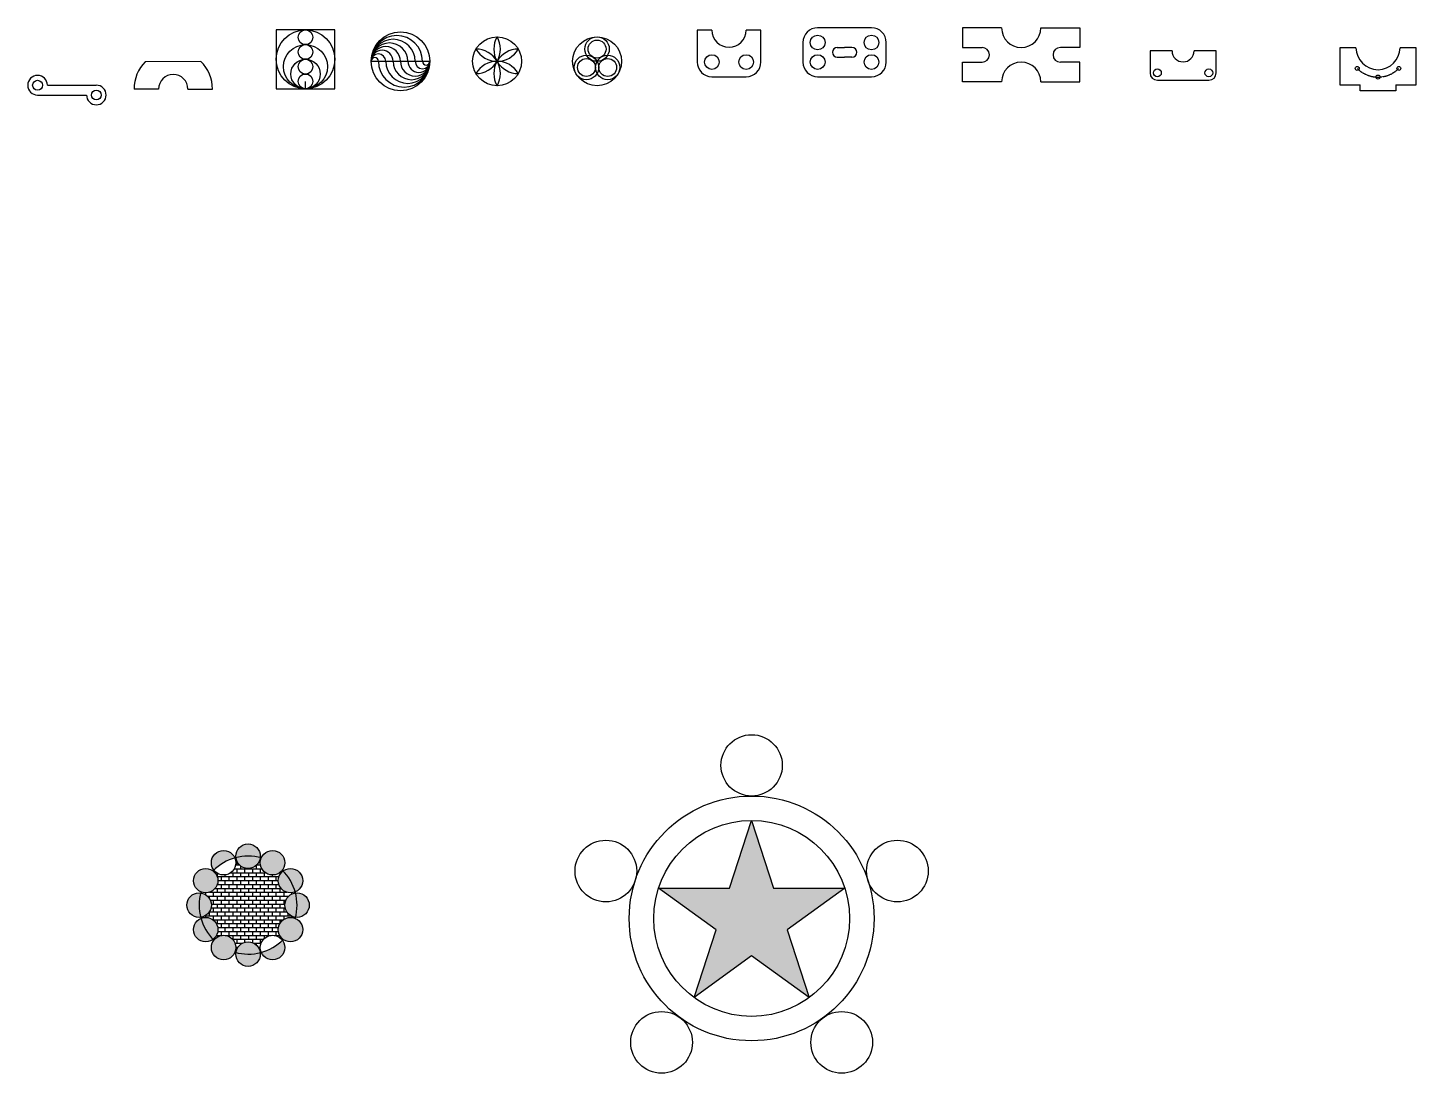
# Model space of a CAD drawing. Header units: inches. Extents: x 90 to 18020, y 90 to 97676.
# Drawn here: x 8949 to 11785, y 91513 to 93648 of the extents above; entities that cross this region are included whole.
import ezdxf

# ---------------------------------------------------------------- set-up
doc = ezdxf.new("R2010")
doc.units = ezdxf.units.IN
doc.header["$MEASUREMENT"] = 0
doc.linetypes.add('CENTER', pattern=[2, 1.25, -0.25, 0.25, -0.25])
doc.layers.add('Cl', color=6, linetype='CENTER')
doc.layers.add('Line1', color=7, linetype='Continuous', lineweight=30)

msp = doc.modelspace()

# ---------------------------------------------------------------- hatches: boundary and pattern name
at = {"linetype": 'Continuous', "true_color": 0x000000}
h = msp.add_hatch(dxfattribs=at)
h.set_pattern_fill('AR-CONC', color=18)
h.set_pattern_definition([(50, (7616.502, 93897.9854), (7.172602, -0.627521), [0.75, -8.25]), (355, (7616.502, 93897.9854), (-1.387513, 7.521921), [0.6, -6.6]), (100.45144, (7617.1, 93897.933), (5.785088, 6.8944), [0.637402, -7.011421]), (46.1842, (7616.502, 93899.985), (10.672413, -1.655193), [1.125, -12.375]), (96.63564, (7617.391, 93899.847), (9.34662, 9.741186), [0.956103, -10.517138]), (351.18416, (7616.502, 93899.985), (9.34662, 9.741186), [0.9, -9.9]), (21, (7617.502, 93899.4854), (5.9690705, -4.026189), [0.75, -8.25]), (326, (7617.502, 93899.4854), (2.433153, 7.2515), [0.6, -6.6]), (71.45144, (7617.9995, 93899.15), (8.402224, 3.225312), [0.637402, -7.011421]), (37.5, (7616.502, 93897.9854), (0.1215986, 3.3289385), [0, -6.52, 0, -6.7, 0, -6.625]), (7.5, (7616.502, 93897.9854), (2.6306954, 3.944117), [0, -3.82, 0, -6.37, 0, -2.525]), (327.5, (7614.272, 93897.9854), (5.3382244, -0.2255487), [0, -2.5, 0, -7.8, 0, -10.35]), (317.5, (7613.272, 93897.9854), (5.8318617, 1.00105), [0, -3.25, 0, -5.18, 0, -7.35])])
h.paths.add_polyline_path([(10617.8, 91890.5), (10472.5, 91890.5), (10427.6, 92028.7), (10382.7, 91890.5), (10237.3, 91890.5), (10354.9, 91805.1), (10310, 91666.9), (10427.6, 91752.3), (10545.1, 91666.9), (10500.2, 91805.1)])
h = msp.add_hatch(color=18, dxfattribs=at)
h.dxf.hatch_style = 1
h.paths.add_polyline_path([(9302.5, 91880.6, 0.451416), (9274.3, 91855.8, 0.451416), (9302.5, 91831, -0.125988)])
h.paths.add_polyline_path([(9372.4, 91952.1, 0.81835), (9324.3, 91942.4, 0.16367), (9329.4, 91927.3, -0.125988)])
h.paths.add_polyline_path([(9374.3, 91955.8, 0.031342), (9374.5, 91952.6, -0.125988), (9424.1, 91952.6, 0.031342), (9424.3, 91955.8, 1)])
h.paths.add_polyline_path([(9470.8, 91925.7, -0.125988), (9495.6, 91882.7, 0.301826), (9510.9, 91905.8, 0.61991)])
h.paths.add_polyline_path([(9524.3, 91855.8, 0.451416), (9496.2, 91880.6, -0.125988), (9496.2, 91831, 0.451416)])
h.paths.add_polyline_path([(9474.3, 91769.2, 0.16367), (9469.2, 91784.3, -0.125988), (9426.3, 91759.5, 0.81835)])
h.paths.add_polyline_path([(9424.3, 91755.8, 0.031342), (9424.1, 91758.9, -0.125988), (9374.5, 91758.9, 0.031342), (9374.3, 91755.8, 1)])
h.paths.add_polyline_path([(9303, 91828.8, 0.301826), (9287.7, 91805.8, 0.61991), (9327.8, 91785.9, -0.125988)])
h = msp.add_hatch(color=18, dxfattribs=at)
h.dxf.hatch_style = 1
h.paths.add_polyline_path([(9287.7, 91905.8, 1), (9337.7, 91905.8, 1)])
h.paths.add_polyline_path([(9474.3, 91942.4, 1), (9424.3, 91942.4, 1)])
h.paths.add_polyline_path([(9510.9, 91805.8, 1), (9460.9, 91805.8, 1)])
h.paths.add_polyline_path([(9374.3, 91769.2, 1), (9324.3, 91769.2, 1)])
at = {"linetype": 'Continuous', "true_color": 0xffffff}
h = msp.add_hatch(color=7, dxfattribs=at)
h.dxf.hatch_style = 1
h.paths.add_polyline_path([(9324.3, 91942.4, 0.16367), (9329.4, 91927.3, -0.125988), (9372.4, 91952.1, 0.81835)])
h.paths.add_polyline_path([(9424.1, 91952.6, 0.125988), (9374.5, 91952.6, 0.881917)])
h.paths.add_polyline_path([(9495.6, 91882.7, 0.125988), (9470.8, 91925.7, 0.234636), (9460.9, 91905.8, 0.536303)])
h.paths.add_polyline_path([(9496.2, 91831, 0.125988), (9496.2, 91880.6, 0.377964), (9474.3, 91855.8, 0.377964)])
h.paths.add_polyline_path([(9474.3, 91769.2, 0.16367), (9469.2, 91784.3, -0.125988), (9426.3, 91759.5, 0.81835)])
h.paths.add_polyline_path([(9424.1, 91758.9, 0.881917), (9374.5, 91758.9, 0.125988)])
h.paths.add_polyline_path([(9303, 91828.8, 0.125988), (9327.8, 91785.9, 0.234636), (9337.7, 91805.8, 0.536303)])
h.paths.add_polyline_path([(9324.3, 91855.8, 0.377964), (9302.5, 91880.6, 0.125988), (9302.5, 91831, 0.377964)])
at = {"linetype": 'Continuous', "true_color": 0x000000}
h = msp.add_hatch(dxfattribs=at)
h.set_pattern_fill('AR-B816', color=18)
h.set_pattern_definition([(0, (-2423.176, 93897.985), (0, 8), []), (90, (-2423.176, 93897.985), (-8, 8), [8, -8])])
h.paths.add_polyline_path([(9474.3, 91855.8, -0.377964), (9496.2, 91880.6, 0.005572), (9495.6, 91882.7, -0.536303), (9460.9, 91905.8, -0.234636), (9470.8, 91925.7, 0.005572), (9469.2, 91927.3, -0.7187), (9424.3, 91942.4, -0.099898), (9426.3, 91952.1, 0.005572), (9424.1, 91952.6, -0.881917), (9374.5, 91952.6, 0.005572), (9372.4, 91952.1, -0.099898), (9374.3, 91942.4, -0.7187), (9329.4, 91927.3, 0.005572), (9327.8, 91925.7, -0.234636), (9337.7, 91905.8, -0.536303), (9303, 91882.7, 0.005572), (9302.5, 91880.6, -0.377964), (9324.3, 91855.8, -0.377964), (9302.5, 91831, 0.005572), (9303, 91828.8, -0.536303), (9337.7, 91805.8, -0.234636), (9327.8, 91785.9, 0.005572), (9329.4, 91784.3, -0.7187), (9374.3, 91769.2, -0.099898), (9372.4, 91759.5, 0.005572), (9374.5, 91758.9, -0.881917), (9424.1, 91758.9, 0.005572), (9426.3, 91759.5, -0.099898), (9424.3, 91769.2, -0.7187), (9469.2, 91784.3, 0.005572), (9470.8, 91785.9, -0.234636), (9460.9, 91805.8, -0.536303), (9495.6, 91828.8, 0.005572), (9496.2, 91831, -0.377964)])

# ---------------------------------------------------------------- linework, layer by layer
at = {"linetype": 'Continuous'}
for p, q in [((10382.7, 91890.5), (10427.6, 92028.7)), ((10427.6, 92028.7), (10472.5, 91890.5)), ((10237.3, 91890.5), (10382.7, 91890.5)), ((10354.9, 91805.1), (10237.3, 91890.5)), ((10472.5, 91890.5), (10617.8, 91890.5)), ((10617.8, 91890.5), (10500.2, 91805.1)), ((10310, 91666.9), (10354.9, 91805.1)), ((10500.2, 91805.1), (10545.1, 91666.9)), ((10427.6, 91752.3), (10310, 91666.9)), ((10545.1, 91666.9), (10427.6, 91752.3))]:
    msp.add_line(p, q, dxfattribs=at)
for centre, radius in [((10427.6, 92141.3), 62.6), ((10427.6, 91828.7), 250), ((10427.6, 91828.7), 200), ((9399.3, 91955.8), 25), ((10129.9, 91925.4), 63), ((10725.2, 91925.4), 63), ((9349.3, 91942.4), 25), ((9449.3, 91942.4), 25), ((9312.7, 91905.8), 25), ((9485.9, 91905.8), 25), ((9299.3, 91855.8), 25), ((9499.3, 91855.8), 25), ((9312.7, 91805.8), 25), ((9485.9, 91805.8), 25), ((9349.3, 91769.2), 25), ((9399.3, 91755.8), 25), ((9449.3, 91769.2), 25), ((10243.6, 91575.5), 63), ((10611.5, 91575.5), 63)]:
    msp.add_circle(centre, radius, dxfattribs=at)
for start, end in [(74.3615, 135.6385), (344.3615, 45.6385), (164.3615, 225.6385), (254.3615, 315.6385)]:
    msp.add_arc((9399.3, 91855.8), 100, start, end, dxfattribs=at)
at = {"layer": 'Cl'}
msp.add_arc((11706.7, 93607.1), 60, 225, 315, dxfattribs=at)
at = {"layer": 'Line1'}
for p, q in [((10938.1, 93647.5), (10858.1, 93647.5)), ((10858.1, 93647.5), (10858.1, 93607.5)), ((11018.1, 93647.5), (11098.1, 93647.5)), ((11098.1, 93647.5), (11098.1, 93607.5)), ((10602.4, 93607.7), (10617.4, 93607.7)), ((10632.4, 93607.7), (10617.4, 93607.7)), ((10858.1, 93607.5), (10898.1, 93607.5)), ((11098.1, 93607.5), (11058.1, 93607.5)), ((9303.1, 93579.1), (9189.4, 93578.5)), ((9650.5, 93579.2), (9665.5, 93579.2)), ((9665.5, 93579.2), (9680.5, 93579.2)), ((9680.5, 93579.2), (9695.5, 93579.2)), ((9695.5, 93579.2), (9710.5, 93579.2)), ((9710.5, 93579.2), (9725.5, 93579.2)), ((9725.5, 93579.2), (9740.5, 93579.2)), ((9740.5, 93579.2), (9755.5, 93579.2)), ((9755.5, 93579.2), (9770.5, 93579.2)), ((10602.4, 93587.7), (10617.4, 93587.7)), ((10632.4, 93587.7), (10617.4, 93587.7)), ((10858.1, 93537.5), (10858.1, 93577.5)), ((10858.1, 93577.5), (10898.1, 93577.5)), ((11098.1, 93577.5), (11058.1, 93577.5)), ((11098.1, 93537.5), (11098.1, 93577.5)), ((9516.6, 93523.3), (9516.6, 93538.3)), ((10938.1, 93537.5), (10858.1, 93537.5)), ((11018.1, 93537.5), (11098.1, 93537.5)), ((8969.4, 93510.4), (9069.4, 93510.4)), ((8989.4, 93530.4), (9089.4, 93530.4)), ((9216.5, 93522.5), (9166.5, 93522.5)), ((9276.5, 93522.5), (9326.5, 93522.5)), ((11670.2, 93519.1), (11670.2, 93531.1)), ((11743.2, 93519.1), (11670.2, 93519.1)), ((11743.2, 93531.1), (11743.2, 93519.1))]:
    msp.add_line(p, q, dxfattribs=at)
msp.add_lwpolyline([(9456.6, 93523.3), (9576.6, 93523.3), (9576.6, 93643.3), (9456.6, 93643.3)], close=True, dxfattribs=at)
for points in [[(10346.4, 93642.8), (10316.4, 93642.8), (10316.4, 93577.8)], [(10446.4, 93577.8), (10446.4, 93642.8), (10416.4, 93642.8)], [(10672.4, 93647.7), (10562.4, 93647.7)], [(10532.4, 93617.7), (10532.4, 93577.7)], [(10702.4, 93577.7), (10702.4, 93617.7)], [(11286.2, 93600.6), (11241.2, 93600.6), (11241.2, 93555.6)], [(11376.2, 93555.6), (11376.2, 93600.6), (11331.2, 93600.6)], [(11661.7, 93607.1), (11628.7, 93607.1), (11628.7, 93531.1), (11670.2, 93531.1)], [(11743.2, 93531.1), (11784.7, 93531.1), (11784.7, 93607.1), (11751.7, 93607.1)], [(10346.4, 93547.8), (10416.4, 93547.8)], [(10562.4, 93547.7), (10672.4, 93547.7)], [(11256.2, 93540.6), (11361.2, 93540.6)]]:
    msp.add_lwpolyline(points, dxfattribs=at)
for centre, radius in [((9516.6, 93583.3), 60), ((9516.6, 93628.3), 15), ((9710.5, 93579.2), 60), ((9907.8, 93579.2), 50), ((10111.9, 93579.2), 50), ((10111.9, 93604.2), 25), ((10111.9, 93604.2), 18.3), ((10562.4, 93617.7), 15), ((10672.4, 93617.7), 15), ((9516.6, 93568.3), 45), ((9516.6, 93598.3), 15), ((9516.6, 93553.3), 30), ((9516.6, 93568.3), 15), ((10090.3, 93566.7), 25), ((10090.3, 93566.7), 18.3), ((10133.6, 93566.7), 25), ((10133.6, 93566.7), 18.3), ((10346.4, 93577.8), 15), ((10416.4, 93577.8), 15), ((10562.4, 93577.7), 15), ((10672.4, 93577.7), 15), ((11664.3, 93564.7), 4), ((11749.2, 93564.7), 4), ((8969.4, 93530.4), 10), ((9516.6, 93538.3), 15), ((11256.2, 93555.6), 8), ((11361.2, 93555.6), 8), ((11706.7, 93547.1), 4), ((9089.4, 93510.4), 10)]:
    msp.add_circle(centre, radius, dxfattribs=at)
for centre, radius, start, end in [((9703, 93579.2), 52.5, 0, 180), ((9695.5, 93579.2), 45, 0, 180), ((9864.5, 93604.2), 50, 270, 30), ((9951.1, 93604.2), 50, 150, 270), ((10381.4, 93642.8), 35, 180, 0), ((10562.4, 93617.7), 30, 90, 180), ((10672.4, 93617.7), 30, 0, 90), ((10978.1, 93647.5), 40, 180, 270), ((10978.1, 93647.5), 40, 270, 0), ((9688, 93579.2), 37.5, 0, 180), ((9680.5, 93579.2), 30, 0, 180), ((9673, 93579.2), 22.5, 0, 180), ((9665.5, 93579.2), 15, 0, 180), ((9907.8, 93629.2), 50, 210, 330), ((9864.5, 93554.2), 50, 330, 90), ((9951.1, 93554.2), 50, 90, 210), ((10602.4, 93597.7), 10, 90, 270), ((10632.4, 93597.7), 10, 270, 90), ((10898.1, 93592.5), 15, 0, 90), ((11058.1, 93592.5), 15, 90, 180), ((11308.7, 93600.6), 22.5, 180, 0), ((11706.7, 93607.1), 45, 180, 0), ((9246.5, 93522.5), 80, 135.5861, 180), ((9246.5, 93522.5), 80, 0, 45), ((9658, 93579.2), 7.5, 0, 180), ((9718, 93579.2), 52.5, 180, 0), ((9725.5, 93579.2), 45, 180, 0), ((9733, 93579.2), 37.5, 180, 0), ((9740.5, 93579.2), 30, 180, 0), ((9748, 93579.2), 22.5, 180, 0), ((9755.5, 93579.2), 15, 180, 0), ((9763, 93579.2), 7.5, 180, 0), ((9907.8, 93529.2), 50, 30, 150), ((10346.4, 93577.8), 30, 180, 270), ((10416.4, 93577.8), 30, 270, 0), ((10562.4, 93577.7), 30, 180, 270), ((10672.4, 93577.7), 30, 270, 0), ((10898.1, 93592.5), 15, 270, 0), ((10978.1, 93537.5), 40, 90, 180), ((10978.1, 93537.5), 40, 0, 90), ((11058.1, 93592.5), 15, 180, 270), ((8969.4, 93530.4), 20, 0, 270), ((9246.5, 93522.5), 30, 0, 180), ((11256.2, 93555.6), 15, 180, 270), ((11361.2, 93555.6), 15, 270, 0), ((9089.4, 93510.4), 20, 180, 90)]:
    msp.add_arc(centre, radius, start, end, dxfattribs=at)

doc.saveas('drawing.dxf')
